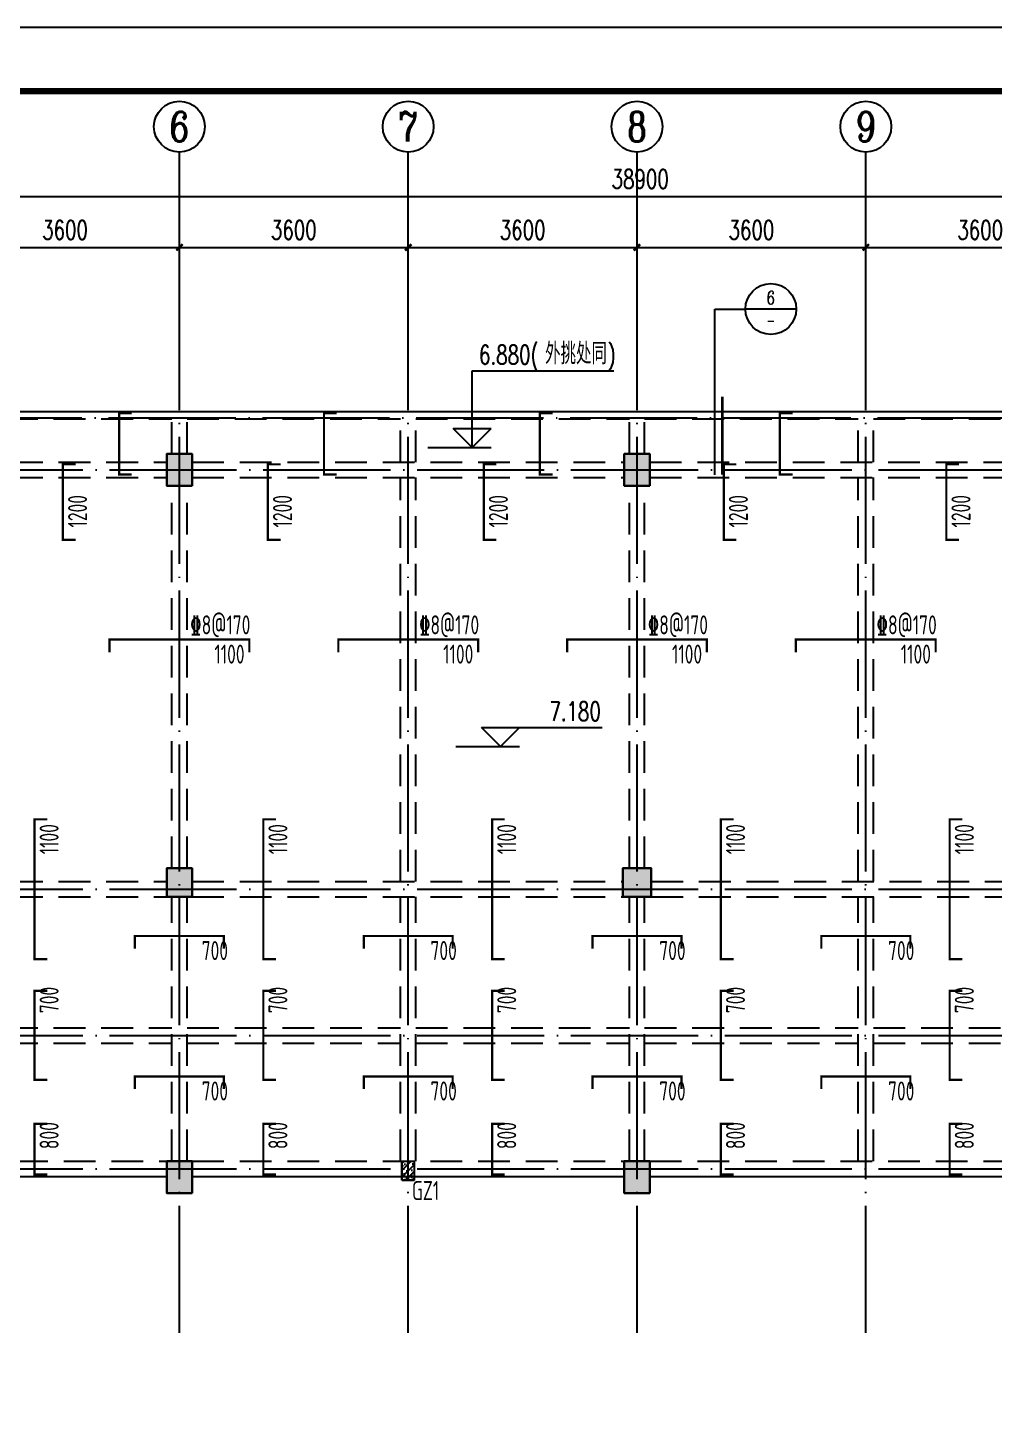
# Model space of a CAD drawing. Extents: x 1051052 to 1482120, y -981644 to -673261.
# Drawn here: x 1178760 to 1193975, y -904300 to -882648 of the extents above; entities that cross this region are included whole.
import ezdxf
from ezdxf.enums import TextEntityAlignment as Align

# ---------------------------------------------------------------- set-up
doc = ezdxf.new("R2010")
doc.units = 0
doc.header["$LTSCALE"] = 1000
doc.header["$MEASUREMENT"] = 0
doc.linetypes.add('DOTE', pattern=[2.42, 2, -0.2, 0.02, -0.2])
doc.linetypes.add('线型3', pattern=[750, 500, -250])
for name, color, linetype in [('AXIS', 3, 'Continuous'), ('AXIS_TEXT', 7, 'Continuous'), ('DIM_ELEV', 3, 'Continuous'), ('DIM_IDEN', 3, 'Continuous'), ('DOTE', 1, 'DOTE'), ('PUB_TEXT', 7, 'Continuous'), ('PUB_WALL', 9, 'Continuous'), ('TK', 142, 'Continuous'), ('填充', 8, 'Continuous')]:
    doc.layers.add(name, color=color, linetype=linetype)
for name, color, linetype, lineweight in [('BEAM', 4, 'Continuous', 25), ('BEAM-DASH', 4, '线型3', 25), ('COLU', 2, 'Continuous', 30), ('楼板负筋文字', 7, 'Continuous', 18), ('楼板负筋标注', 84, 'Continuous', 18), ('楼板负筋钢筋', 1, 'Continuous', 35)]:
    doc.layers.add(name, color=color, linetype=linetype, lineweight=lineweight)
doc.layers.add('COLU-HATCH', color=7, linetype='Continuous', lineweight=25, true_color=0x5b5b5b)
doc.styles.add('_TCH_AXIS', font='COMPLEX', dxfattribs={"bigfont": 'GBCBIG'})
doc.styles.add('_TCH_DIM', font='SIMPLEX', dxfattribs={"bigfont": 'GBCBIG'})
doc.styles.add('_TCH_DIM_T3', font='SIMPLEX', dxfattribs={"width": 0.705882, "bigfont": 'GBCBIG'})
doc.styles.add('_TCH_LABEL', font='COMPLEX', dxfattribs={"bigfont": 'GBCBIG'})
doc.styles.add('COMPLEX', font='COMPLEX')
doc.styles.add('FromPkpm', font='Pkpmeng', dxfattribs={"width": 0.7, "bigfont": 'hztxt'})
doc.dimstyles.new('_TCH_ARCH&&100', dxfattribs={"dimtxt": 297.5, "dimasz": 100, "dimexe": 250, "dimexo": 300, "dimgap": 126.25, "dimtad": 1, "dimdec": 0, "dimzin": 0, "dimdsep": 46, "dimtxsty": '_TCH_DIM_T3', "dimblk": 'ARCHTICK', "dimcen": 0.09, "dimclrt": 7, "dimazin": 2, "dimtfac": 1, "dimtdec": 0, "dimtix": 1, "dimtmove": 2, "dimatfit": 3, "dimfxl": 0, "dimtolj": 1, "dimtzin": 0, "dimarcsym": 0})

# ---------------------------------------------------------------- blocks, each defined once
blk = doc.blocks.new('_ArchTick')
at = {"color": 0, "linetype": 'ByBlock', "const_width": 0.4}
blk.add_lwpolyline([(-0.5, -0.5), (0.5, 0.5)], dxfattribs=at)
blk = doc.blocks.new('*D712')
at = {"layer": 'AXIS', "color": 0, "lineweight": -2, "transparency": 16777216}
for p, q in [((1177550, -887608), (1177550, -885858)), ((1181150, -887608), (1181150, -885858)), ((1177550, -886108), (1181150, -886108))]:
    blk.add_line(p, q, dxfattribs=at)
at = {"layer": 'Defpoints', "color": 0, "transparency": 16777216}
for p in [(1181150, -886108), (1177550, -888608), (1181150, -888608)]:
    blk.add_point(p, dxfattribs=at)
at = {"layer": 'AXIS', "color": 0, "lineweight": -2, "transparency": 16777216, "xscale": 100, "yscale": 100, "zscale": 100, "rotation": 180}
blk.add_blockref('_ArchTick', (1177550, -886108), dxfattribs=at)
at = {"layer": 'AXIS', "color": 0, "lineweight": -2, "transparency": 16777216, "xscale": 100, "yscale": 100, "zscale": 100}
blk.add_blockref('_ArchTick', (1181150, -886108), dxfattribs=at)
at = {"layer": 'AXIS', "color": 7, "transparency": 16777216, "insert": (1179350, -885833), "char_height": 297.5, "attachment_point": 5, "style": '_TCH_DIM_T3'}
blk.add_mtext('\\A1;3600', dxfattribs=at)
blk = doc.blocks.new('*D713')
at = {"layer": 'AXIS', "color": 0, "lineweight": -2, "transparency": 16777216}
for p, q in [((1181150, -887608), (1181150, -885858)), ((1184750, -887608), (1184750, -885858)), ((1181150, -886108), (1184750, -886108))]:
    blk.add_line(p, q, dxfattribs=at)
at = {"layer": 'Defpoints', "color": 0, "transparency": 16777216}
for p in [(1184750, -886108), (1181150, -888608), (1184750, -888608)]:
    blk.add_point(p, dxfattribs=at)
at = {"layer": 'AXIS', "color": 0, "lineweight": -2, "transparency": 16777216, "xscale": 100, "yscale": 100, "zscale": 100, "rotation": 180}
blk.add_blockref('_ArchTick', (1181150, -886108), dxfattribs=at)
at = {"layer": 'AXIS', "color": 0, "lineweight": -2, "transparency": 16777216, "xscale": 100, "yscale": 100, "zscale": 100}
blk.add_blockref('_ArchTick', (1184750, -886108), dxfattribs=at)
at = {"layer": 'AXIS', "color": 7, "transparency": 16777216, "insert": (1182950, -885833), "char_height": 297.5, "attachment_point": 5, "style": '_TCH_DIM_T3'}
blk.add_mtext('\\A1;3600', dxfattribs=at)
blk = doc.blocks.new('*D714')
at = {"layer": 'AXIS', "color": 0, "lineweight": -2, "transparency": 16777216}
for p, q in [((1184750, -887608), (1184750, -885858)), ((1188350, -887608), (1188350, -885858)), ((1184750, -886108), (1188350, -886108))]:
    blk.add_line(p, q, dxfattribs=at)
at = {"layer": 'Defpoints', "color": 0, "transparency": 16777216}
for p in [(1188350, -886108), (1184750, -888608), (1188350, -888608)]:
    blk.add_point(p, dxfattribs=at)
at = {"layer": 'AXIS', "color": 0, "lineweight": -2, "transparency": 16777216, "xscale": 100, "yscale": 100, "zscale": 100, "rotation": 180}
blk.add_blockref('_ArchTick', (1184750, -886108), dxfattribs=at)
at = {"layer": 'AXIS', "color": 0, "lineweight": -2, "transparency": 16777216, "xscale": 100, "yscale": 100, "zscale": 100}
blk.add_blockref('_ArchTick', (1188350, -886108), dxfattribs=at)
at = {"layer": 'AXIS', "color": 7, "transparency": 16777216, "insert": (1186550, -885833), "char_height": 297.5, "attachment_point": 5, "style": '_TCH_DIM_T3'}
blk.add_mtext('\\A1;3600', dxfattribs=at)
blk = doc.blocks.new('*D715')
at = {"layer": 'AXIS', "color": 0, "lineweight": -2, "transparency": 16777216}
for p, q in [((1188350, -887608), (1188350, -885858)), ((1191950, -887608), (1191950, -885858)), ((1188350, -886108), (1191950, -886108))]:
    blk.add_line(p, q, dxfattribs=at)
at = {"layer": 'Defpoints', "color": 0, "transparency": 16777216}
for p in [(1191950, -886108), (1188350, -888608), (1191950, -888608)]:
    blk.add_point(p, dxfattribs=at)
at = {"layer": 'AXIS', "color": 0, "lineweight": -2, "transparency": 16777216, "xscale": 100, "yscale": 100, "zscale": 100, "rotation": 180}
blk.add_blockref('_ArchTick', (1188350, -886108), dxfattribs=at)
at = {"layer": 'AXIS', "color": 0, "lineweight": -2, "transparency": 16777216, "xscale": 100, "yscale": 100, "zscale": 100}
blk.add_blockref('_ArchTick', (1191950, -886108), dxfattribs=at)
at = {"layer": 'AXIS', "color": 7, "transparency": 16777216, "insert": (1190150, -885833), "char_height": 297.5, "attachment_point": 5, "style": '_TCH_DIM_T3'}
blk.add_mtext('\\A1;3600', dxfattribs=at)
blk = doc.blocks.new('*D716')
at = {"layer": 'AXIS', "color": 0, "lineweight": -2, "transparency": 16777216}
for p, q in [((1191950, -887608), (1191950, -885858)), ((1195550, -887608), (1195550, -885858)), ((1191950, -886108), (1195550, -886108))]:
    blk.add_line(p, q, dxfattribs=at)
at = {"layer": 'Defpoints', "color": 0, "transparency": 16777216}
for p in [(1195550, -886108), (1191950, -888608), (1195550, -888608)]:
    blk.add_point(p, dxfattribs=at)
at = {"layer": 'AXIS', "color": 0, "lineweight": -2, "transparency": 16777216, "xscale": 100, "yscale": 100, "zscale": 100, "rotation": 180}
blk.add_blockref('_ArchTick', (1191950, -886108), dxfattribs=at)
at = {"layer": 'AXIS', "color": 0, "lineweight": -2, "transparency": 16777216, "xscale": 100, "yscale": 100, "zscale": 100}
blk.add_blockref('_ArchTick', (1195550, -886108), dxfattribs=at)
at = {"layer": 'AXIS', "color": 7, "transparency": 16777216, "insert": (1193750, -885833), "char_height": 297.5, "attachment_point": 5, "style": '_TCH_DIM_T3'}
blk.add_mtext('\\A1;3600', dxfattribs=at)
blk = doc.blocks.new('*D720')
at = {"layer": 'AXIS', "color": 0, "lineweight": -2, "transparency": 16777216}
for p, q in [((1168950, -886808), (1168950, -885058)), ((1207850, -886808), (1207850, -885058)), ((1168950, -885308), (1207850, -885308))]:
    blk.add_line(p, q, dxfattribs=at)
at = {"layer": 'Defpoints', "color": 0, "transparency": 16777216}
for p in [(1207850, -885308), (1168950, -888608), (1207850, -888608)]:
    blk.add_point(p, dxfattribs=at)
at = {"layer": 'AXIS', "color": 0, "lineweight": -2, "transparency": 16777216, "xscale": 100, "yscale": 100, "zscale": 100, "rotation": 180}
blk.add_blockref('_ArchTick', (1168950, -885308), dxfattribs=at)
at = {"layer": 'AXIS', "color": 0, "lineweight": -2, "transparency": 16777216, "xscale": 100, "yscale": 100, "zscale": 100}
blk.add_blockref('_ArchTick', (1207850, -885308), dxfattribs=at)
at = {"layer": 'AXIS', "color": 7, "transparency": 16777216, "insert": (1188400, -885033), "char_height": 297.5, "attachment_point": 5, "style": '_TCH_DIM_T3'}
blk.add_mtext('\\A1;38900', dxfattribs=at)
blk = doc.blocks.new('_AXISO')
blk.add_circle((0, 0), 0.5)
at = {"layer": 'AXIS_TEXT', "style": 'COMPLEX', "width": 1.041667}
blk.add_attdef('A', text='', height=0.56, dxfattribs=at).set_placement((-0.25, -0.28), (0.25, -0.28), align=Align.FIT)
blk = doc.blocks.new('A2K')
at = {"layer": 'TK'}
blk.add_lwpolyline([(0, 0), (59400, 0), (59400, 42000), (0, 42000)], close=True, dxfattribs=at)
at = {"layer": 'TK', "const_width": 100}
blk.add_lwpolyline([(2500, 1000), (58400, 1000), (58400, 41000), (2500, 41000)], close=True, dxfattribs=at)

msp = doc.modelspace()

# ---------------------------------------------------------------- hatches: boundary and pattern name
at = {"layer": 'COLU-HATCH', "transparency": 33554687}
for points in [[(1181349.896, -889858.211), (1181349.896, -889358.211), (1180949.896, -889358.211), (1180949.896, -889858.211)], [(1188549.896, -889858.211), (1188549.896, -889358.211), (1188149.896, -889358.211), (1188149.896, -889858.211)], [(1181349.896, -896328.211), (1181349.896, -895878.211), (1180949.896, -895878.211), (1180949.896, -896328.211)], [(1188574.896, -896328.211), (1188574.896, -895878.211), (1188124.896, -895878.211), (1188124.896, -896328.211)], [(1181349.896, -900988.211), (1181349.896, -900488.211), (1180949.896, -900488.211), (1180949.896, -900988.211)], [(1188549.896, -900988.211), (1188549.896, -900488.211), (1188149.896, -900488.211), (1188149.896, -900988.211)]]:
    msp.add_hatch(color=256, dxfattribs=at).paths.add_polyline_path(points, flags=0)
at = {"layer": 'PUB_WALL'}
h = msp.add_hatch(dxfattribs=at)
h.set_pattern_fill('钢筋混凝土', color=256, scale=30)
h.set_pattern_definition([(45, (-72546.83, -234427.48), (-53.0330086, 53.0330086), []), (50, (-72546.83, -234427.48), (215.178055, -18.82564), [22.5, -247.5]), (355, (-72546.83, -234427.48), (-41.6254, 225.65764), [18, -198]), (100.4514, (-72528.9, -234429.05), (173.552815, 206.831863), [19.122057, -210.342634]), (46.1842, (-72546.83, -234367.48), (320.172315, -49.655704), [33.75, -371.25]), (96.6356, (-72520.15, -234371.62), (280.39881, 292.23536), [28.68309, -315.5139]), (351.1842, (-72546.83, -234367.48), (280.39858, 292.23558), [27, -297]), (21, (-72516.83, -234382.48), (179.072116, -120.785667), [22.5, -247.5]), (326, (-72516.83, -234382.48), (72.9946, 217.545014), [18, -198]), (71.4514, (-72501.9, -234392.55), (252.06679, 96.75915), [19.122057, -210.342634]), (37.5, (-72546.83, -234427.48), (3.6479566, 99.868156), [0, -195.6, 0, -201, 0, -198.75]), (7.5, (-72546.83, -234427.48), (78.920861, 118.3235136), [0, -114.6, 0, -191.1, 0, -75.75]), (327.5, (-72613.73, -234427.48), (160.146731, -6.7664615), [0, -75, 0, -234, 0, -310.5]), (317.5, (-72643.73, -234427.48), (174.955851, 30.031495), [0, -97.5, 0, -155.4, 0, -220.5])])
h.paths.add_polyline_path([(1184839.896, -900498.182), (1184839.896, -900778.182), (1184659.896, -900778.182), (1184659.896, -900498.182)])

# ---------------------------------------------------------------- linework, layer by layer
at = {"layer": 'AXIS'}
for p, q in [((1181149.896, -888608.211), (1181149.896, -884608.211)), ((1184749.896, -888608.211), (1184749.896, -884608.211)), ((1188349.896, -888608.211), (1188349.896, -884608.211)), ((1191949.896, -888608.211), (1191949.896, -884608.211))]:
    msp.add_line(p, q, dxfattribs=at)
at = {"layer": 'BEAM'}
for p, q in [((1177429.896, -888688.211), (1181149.896, -888688.211)), ((1181149.896, -888688.211), (1184749.896, -888688.211)), ((1184749.896, -888688.211), (1188349.896, -888688.211)), ((1188349.896, -888688.211), (1191949.896, -888688.211)), ((1191949.896, -888688.211), (1195549.896, -888688.211)), ((1177829.896, -900728.211), (1180949.896, -900728.211)), ((1181349.896, -900728.211), (1188149.896, -900728.211)), ((1188549.896, -900728.211), (1195349.896, -900728.211))]:
    msp.add_line(p, q, dxfattribs=at)
at = {"layer": 'BEAM-DASH', "ltscale": 0.001}
for p, q in [((1177669.896, -888808.211), (1181029.896, -888808.211)), ((1181029.896, -889358.211), (1181029.896, -888808.211)), ((1181269.896, -889358.211), (1181269.896, -888808.211)), ((1181269.896, -888808.211), (1184629.896, -888808.211)), ((1184629.896, -889488.211), (1184629.896, -888808.211)), ((1184869.896, -889488.211), (1184869.896, -888808.211)), ((1184869.896, -888808.211), (1188229.896, -888808.211)), ((1188229.896, -889358.211), (1188229.896, -888808.211)), ((1188469.896, -889358.211), (1188469.896, -888808.211)), ((1188469.896, -888808.211), (1191829.896, -888808.211)), ((1191829.896, -889488.211), (1191829.896, -888808.211)), ((1192069.896, -889488.211), (1192069.896, -888808.211)), ((1192069.896, -888808.211), (1195429.896, -888808.211)), ((1177749.896, -889488.211), (1180949.896, -889488.211)), ((1181349.896, -889488.211), (1188149.896, -889488.211)), ((1188549.896, -889488.211), (1195349.896, -889488.211)), ((1177749.896, -889728.211), (1180949.896, -889728.211)), ((1181029.896, -895878.211), (1181029.896, -889858.211)), ((1181269.896, -895878.211), (1181269.896, -889858.211)), ((1181349.896, -889728.211), (1188149.896, -889728.211)), ((1184629.896, -896088.211), (1184629.896, -889728.211)), ((1184869.896, -896088.211), (1184869.896, -889728.211)), ((1188229.896, -895878.211), (1188229.896, -889858.211)), ((1188469.896, -895878.211), (1188469.896, -889858.211)), ((1188549.896, -889728.211), (1195349.896, -889728.211)), ((1191829.896, -896088.211), (1191829.896, -889728.211)), ((1192069.896, -896088.211), (1192069.896, -889728.211)), ((1177749.896, -896088.211), (1180949.896, -896088.211)), ((1181349.896, -896088.211), (1188124.896, -896088.211)), ((1188574.896, -896088.211), (1195349.896, -896088.211)), ((1177749.896, -896328.211), (1180949.896, -896328.211)), ((1181029.896, -900488.211), (1181029.896, -896328.211)), ((1181269.896, -900488.211), (1181269.896, -896328.211)), ((1181349.896, -896328.211), (1188124.896, -896328.211)), ((1184629.896, -900488.211), (1184629.896, -896328.211)), ((1184869.896, -900488.211), (1184869.896, -896328.211)), ((1188229.896, -900488.211), (1188229.896, -896328.211)), ((1188469.896, -900488.211), (1188469.896, -896328.211)), ((1188574.896, -896328.211), (1195349.896, -896328.211)), ((1191829.896, -900488.211), (1191829.896, -896328.211)), ((1192069.896, -900488.211), (1192069.896, -896328.211)), ((1177669.896, -898388.211), (1181029.896, -898388.211)), ((1181269.896, -898388.211), (1184629.896, -898388.211)), ((1184869.896, -898388.211), (1188229.896, -898388.211)), ((1188469.896, -898388.211), (1191829.896, -898388.211)), ((1192069.896, -898388.211), (1195429.896, -898388.211)), ((1177669.896, -898628.211), (1181029.896, -898628.211)), ((1181269.896, -898628.211), (1184629.896, -898628.211)), ((1184869.896, -898628.211), (1188229.896, -898628.211)), ((1188469.896, -898628.211), (1191829.896, -898628.211)), ((1192069.896, -898628.211), (1195429.896, -898628.211)), ((1177829.896, -900488.211), (1180949.896, -900488.211)), ((1181349.896, -900488.211), (1188149.896, -900488.211)), ((1188549.896, -900488.211), (1195349.896, -900488.211))]:
    msp.add_line(p, q, dxfattribs=at)
at = {"layer": 'COLU'}
for points in [[(1181349.896, -889858.211), (1181349.896, -889358.211), (1180949.896, -889358.211), (1180949.896, -889858.211)], [(1188549.896, -889858.211), (1188549.896, -889358.211), (1188149.896, -889358.211), (1188149.896, -889858.211)], [(1181349.896, -896328.211), (1181349.896, -895878.211), (1180949.896, -895878.211), (1180949.896, -896328.211)], [(1188574.896, -896328.211), (1188574.896, -895878.211), (1188124.896, -895878.211), (1188124.896, -896328.211)], [(1181349.896, -900988.211), (1181349.896, -900488.211), (1180949.896, -900488.211), (1180949.896, -900988.211)], [(1188549.896, -900988.211), (1188549.896, -900488.211), (1188149.896, -900488.211), (1188149.896, -900988.211)]]:
    msp.add_lwpolyline(points, close=True, dxfattribs=at)
at = {"layer": 'DIM_ELEV'}
for p, q in [((1185756.961, -889256.204), (1185756.961, -888051.204)), ((1185756.961, -888051.204), (1187987.223, -888051.204)), ((1185756.961, -889256.204), (1185456.961, -888956.204)), ((1185456.961, -888956.204), (1186056.961, -888956.204)), ((1185756.961, -889256.204), (1186056.961, -888956.204)), ((1185056.961, -889256.204), (1186056.961, -889256.204)), ((1186200.509, -893962.564), (1185900.509, -893662.564)), ((1185900.509, -893662.564), (1187800.509, -893662.564)), ((1186200.509, -893962.564), (1186500.509, -893662.564)), ((1185500.509, -893962.564), (1186500.509, -893962.564))]:
    msp.add_line(p, q, dxfattribs=at)
at = {"layer": 'DIM_IDEN'}
for p, q in [((1189573.309, -887078.025), (1190055.437, -887078.025)), ((1189573.309, -889685.029), (1189573.309, -887078.025)), ((1190855.437, -887078.025), (1190055.437, -887078.025))]:
    msp.add_line(p, q, dxfattribs=at)
at = {"layer": 'DIM_IDEN', "const_width": 40}
msp.add_lwpolyline([(1189693.309, -889685.029), (1189693.309, -888456.499)], dxfattribs=at)
at = {"layer": 'DIM_IDEN'}
msp.add_circle((1190455.437, -887078.025), 400, dxfattribs=at)
at = {"layer": 'DOTE'}
for p, q in [((1167936.036, -888788.211), (1200744.913, -888788.211)), ((1181149.896, -903189.565), (1181149.896, -888608.211)), ((1184749.896, -903189.565), (1184749.896, -888608.211)), ((1188349.896, -903189.565), (1188349.896, -888608.211)), ((1191949.896, -903189.565), (1191949.896, -888608.211)), ((1167949.896, -889608.211), (1208849.896, -889608.211)), ((1167949.896, -896208.211), (1208849.896, -896208.211)), ((1167949.896, -898508.211), (1199375.025, -898508.211)), ((1167949.896, -900608.211), (1208849.896, -900608.211))]:
    msp.add_line(p, q, dxfattribs=at)
at = {"layer": 'PUB_WALL'}
for p, q in [((1184649.896, -900788.211), (1184649.896, -900488.211)), ((1184849.896, -900788.211), (1184849.896, -900488.211)), ((1184649.896, -900788.211), (1184849.896, -900788.211))]:
    msp.add_line(p, q, dxfattribs=at)
at = {"layer": 'PUB_WALL', "const_width": 20}
msp.add_lwpolyline([(1184839.896, -900498.182), (1184839.896, -900778.182), (1184659.896, -900778.182), (1184659.896, -900498.182)], close=True, dxfattribs=at)
at = {"layer": '楼板负筋钢筋', "const_width": 35}
for points in [[(1180400.414, -889681.058), (1180200.414, -889681.058), (1180200.414, -888718.211), (1180400.414, -888718.211)], [(1183624.928, -889681.058), (1183424.928, -889681.058), (1183424.928, -888718.211), (1183624.928, -888718.211)], [(1187022.026, -889681.058), (1186822.026, -889681.058), (1186822.026, -888718.211), (1187022.026, -888718.211)], [(1190798.018, -889681.058), (1190598.018, -889681.058), (1190598.018, -888718.211), (1190798.018, -888718.211)], [(1179517.146, -890708.211), (1179317.146, -890708.211), (1179317.146, -889522.23), (1179517.146, -889522.23)], [(1182741.66, -890708.211), (1182541.66, -890708.211), (1182541.66, -889522.23), (1182741.66, -889522.23)], [(1186138.758, -890708.211), (1185938.758, -890708.211), (1185938.758, -889522.23), (1186138.758, -889522.23)], [(1189914.75, -890708.211), (1189714.75, -890708.211), (1189714.75, -889522.23), (1189914.75, -889522.23)], [(1193417.463, -890708.211), (1193217.463, -890708.211), (1193217.463, -889522.23), (1193417.463, -889522.23)], [(1180049.896, -892478.211), (1180049.896, -892278.211), (1182249.896, -892278.211), (1182249.896, -892478.211)], [(1183649.896, -892478.211), (1183649.896, -892278.211), (1185849.896, -892278.211), (1185849.896, -892478.211)], [(1187249.896, -892478.211), (1187249.896, -892278.211), (1189449.896, -892278.211), (1189449.896, -892478.211)], [(1190849.896, -892478.211), (1190849.896, -892278.211), (1193049.896, -892278.211), (1193049.896, -892478.211)], [(1179069.896, -897308.211), (1178869.896, -897308.211), (1178869.896, -895108.211), (1179069.896, -895108.211)], [(1182669.897, -897308.211), (1182469.897, -897308.211), (1182469.898, -895108.211), (1182669.898, -895108.211)], [(1186269.897, -897308.211), (1186069.897, -897308.211), (1186069.898, -895108.211), (1186269.898, -895108.211)], [(1189869.898, -897308.211), (1189669.898, -897308.211), (1189669.898, -895108.211), (1189869.898, -895108.211)], [(1193469.896, -897308.211), (1193269.896, -897308.211), (1193269.896, -895108.211), (1193469.896, -895108.211)], [(1180449.896, -897143.211), (1180449.896, -896943.211), (1181849.896, -896943.211), (1181849.896, -897143.211)], [(1184049.895, -897143.211), (1184049.895, -896943.211), (1185449.895, -896943.211), (1185449.895, -897143.211)], [(1187649.896, -897143.211), (1187649.896, -896943.211), (1189049.896, -896943.211), (1189049.896, -897143.211)], [(1191249.896, -897143.211), (1191249.896, -896943.211), (1192649.896, -896943.211), (1192649.896, -897143.211)], [(1179069.896, -899208.211), (1178869.896, -899208.211), (1178869.896, -897808.211), (1179069.896, -897808.211)], [(1182669.897, -899208.211), (1182469.897, -899208.211), (1182469.897, -897808.211), (1182669.897, -897808.211)], [(1186269.897, -899208.211), (1186069.897, -899208.211), (1186069.897, -897808.211), (1186269.897, -897808.211)], [(1189869.898, -899208.211), (1189669.898, -899208.211), (1189669.898, -897808.211), (1189869.898, -897808.211)], [(1193469.896, -899208.211), (1193269.896, -899208.211), (1193269.896, -897808.211), (1193469.896, -897808.211)], [(1180449.896, -899353.211), (1180449.896, -899153.211), (1181849.896, -899153.211), (1181849.896, -899353.211)], [(1184049.896, -899353.211), (1184049.896, -899153.211), (1185449.896, -899153.211), (1185449.896, -899353.211)], [(1187649.896, -899353.211), (1187649.896, -899153.211), (1189049.896, -899153.211), (1189049.896, -899353.211)], [(1191249.896, -899353.211), (1191249.896, -899153.211), (1192649.896, -899153.211), (1192649.896, -899353.211)], [(1179069.896, -900698.212), (1178869.896, -900698.212), (1178869.896, -899898.212), (1179069.896, -899898.212)], [(1182669.897, -900698.212), (1182469.897, -900698.212), (1182469.897, -899898.211), (1182669.897, -899898.211)], [(1186269.897, -900698.212), (1186069.897, -900698.212), (1186069.897, -899898.212), (1186269.897, -899898.212)], [(1189869.898, -900698.212), (1189669.898, -900698.212), (1189669.898, -899898.211), (1189869.898, -899898.211)], [(1193469.896, -900698.212), (1193269.896, -900698.212), (1193269.896, -899898.212), (1193469.896, -899898.212)]]:
    msp.add_lwpolyline(points, dxfattribs=at)

# ---------------------------------------------------------------- block references
at = {"layer": 'AXIS'}
ref = msp.add_blockref('_AXISO', (1181149.896, -884208.211), dxfattribs=dict(at, xscale=800, yscale=800, zscale=800))
ref.add_attrib('A', '6', dxfattribs={"layer": 'AXIS_TEXT', "height": 465.948, "style": '_TCH_AXIS'}).set_placement((1180994.58, -884441.185), (1181305.212, -884441.185), align=Align.FIT)
ref = msp.add_blockref('_AXISO', (1184749.896, -884208.211), dxfattribs=dict(at, xscale=800, yscale=800, zscale=800))
ref.add_attrib('A', '7', dxfattribs={"layer": 'AXIS_TEXT', "height": 465.948, "style": '_TCH_AXIS'}).set_placement((1184594.58, -884441.185), (1184905.212, -884441.185), align=Align.FIT)
ref = msp.add_blockref('_AXISO', (1188349.896, -884208.211), dxfattribs=dict(at, xscale=800, yscale=800, zscale=800))
ref.add_attrib('A', '8', dxfattribs={"layer": 'AXIS_TEXT', "height": 465.948, "style": '_TCH_AXIS'}).set_placement((1188194.58, -884441.185), (1188505.212, -884441.185), align=Align.FIT)
ref = msp.add_blockref('_AXISO', (1191949.896, -884208.211), dxfattribs=dict(at, xscale=800, yscale=800, zscale=800))
ref.add_attrib('A', '9', dxfattribs={"layer": 'AXIS_TEXT', "height": 465.948, "style": '_TCH_AXIS'}).set_placement((1191794.58, -884441.185), (1192105.212, -884441.185), align=Align.FIT)
at = {"layer": '填充'}
msp.add_blockref('A2K', (1161997.337, -924648.121), dxfattribs=at)

# ---------------------------------------------------------------- texts
at = {"layer": 'PUB_TEXT', "color": 7, "style": '_TCH_LABEL'}
msp.add_text('6', height=208.805, dxfattribs=at).set_placement((1190385.835, -887003.988), (1190525.038, -887003.988), align=Align.FIT)
at = {"layer": 'PUB_TEXT', "color": 7, "style": '_TCH_LABEL', "width": 0.777778}
msp.add_text('-', height=208.805, dxfattribs=at).set_placement((1190385.835, -887360.868), (1190525.038, -887360.868), align=Align.FIT)
at = {"layer": 'PUB_TEXT', "color": 7, "style": '_TCH_DIM', "width": 0.705882}
for s, p in [('6.880(', (1185864.244, -887946.204)), (')', (1187887.223, -887946.204)), ('7.180', (1186970.509, -893557.564))]:
    msp.add_text(s, height=297.5, dxfattribs=at).set_placement(p)
at = {"layer": 'PUB_TEXT', "color": 7, "style": '_TCH_DIM'}
msp.add_text('外挑处同', height=337.5887, dxfattribs=at).set_placement((1186904.244, -887946.204))
at = {"layer": '楼板负筋文字', "lineweight": 25, "style": 'FromPkpm', "width": 0.7}
for s, p in [('%%1328@170', (1181319.896, -892198.211)), ('%%1328@170', (1184919.896, -892198.211)), ('%%1328@170', (1188519.896, -892198.211)), ('%%1328@170', (1192119.896, -892198.211)), ('GZ1', (1184810.033, -901100.356))]:
    msp.add_text(s, height=300, dxfattribs=at).set_placement(p)
at = {"layer": '楼板负筋标注', "lineweight": 25, "style": 'FromPkpm', "width": 0.7}
for s, p in [('1200', (1179397.146, -890516.168)), ('1200', (1182621.66, -890516.168)), ('1200', (1186018.758, -890516.168)), ('1200', (1189794.75, -890516.168)), ('1200', (1193297.463, -890516.168)), ('1100', (1178949.896, -895658.211)), ('1100', (1182549.897, -895658.211)), ('1100', (1186149.897, -895658.211)), ('1100', (1189749.898, -895658.211)), ('1100', (1193349.896, -895658.211)), ('700', (1178949.896, -898158.211)), ('700', (1182549.897, -898158.211)), ('700', (1186149.897, -898158.211)), ('700', (1189749.898, -898158.211)), ('700', (1193349.896, -898158.211)), ('800', (1178949.896, -900298.212)), ('800', (1182549.897, -900298.212)), ('800', (1186149.897, -900298.212)), ('800', (1189749.898, -900298.212)), ('800', (1193349.896, -900298.212))]:
    msp.add_text(s, height=300, rotation=90, dxfattribs=at).set_placement(p, align=Align.TOP_LEFT)
for s, p in [('1100', (1181699.896, -892358.211)), ('1100', (1185299.896, -892358.211)), ('1100', (1188899.896, -892358.211)), ('1100', (1192499.896, -892358.211)), ('700', (1181499.896, -897023.211)), ('700', (1185099.895, -897023.211)), ('700', (1188699.896, -897023.211)), ('700', (1192299.896, -897023.211)), ('700', (1181499.896, -899233.211)), ('700', (1185099.896, -899233.211)), ('700', (1188699.896, -899233.211)), ('700', (1192299.896, -899233.211))]:
    msp.add_text(s, height=300, dxfattribs=at).set_placement(p, align=Align.TOP_LEFT)

# ---------------------------------------------------------------- dimensions: what is measured, and where the dimension line sits
at = {"layer": 'AXIS'}
for p1, p2, distance, picture, middle in [((1168949.896, -888608.211), (1207849.896, -888608.211), 3300, '*D720', (1188399.896, -885033.211)), ((1177549.896, -888608.211), (1181149.896, -888608.211), 2500, '*D712', (1179349.896, -885833.211)), ((1181149.896, -888608.211), (1184749.896, -888608.211), 2500, '*D713', (1182949.896, -885833.211)), ((1184749.896, -888608.211), (1188349.896, -888608.211), 2500, '*D714', (1186549.896, -885833.211)), ((1188349.896, -888608.211), (1191949.896, -888608.211), 2500, '*D715', (1190149.896, -885833.211)), ((1191949.896, -888608.211), (1195549.896, -888608.211), 2500, '*D716', (1193749.896, -885833.211))]:
    dim = msp.add_aligned_dim(p1=p1, p2=p2, distance=distance, dimstyle='_TCH_ARCH&&100', dxfattribs=at)
    dim.commit()
    dim.dimension.update_dxf_attribs({"geometry": picture, "text_midpoint": middle})

doc.saveas('drawing.dxf')
